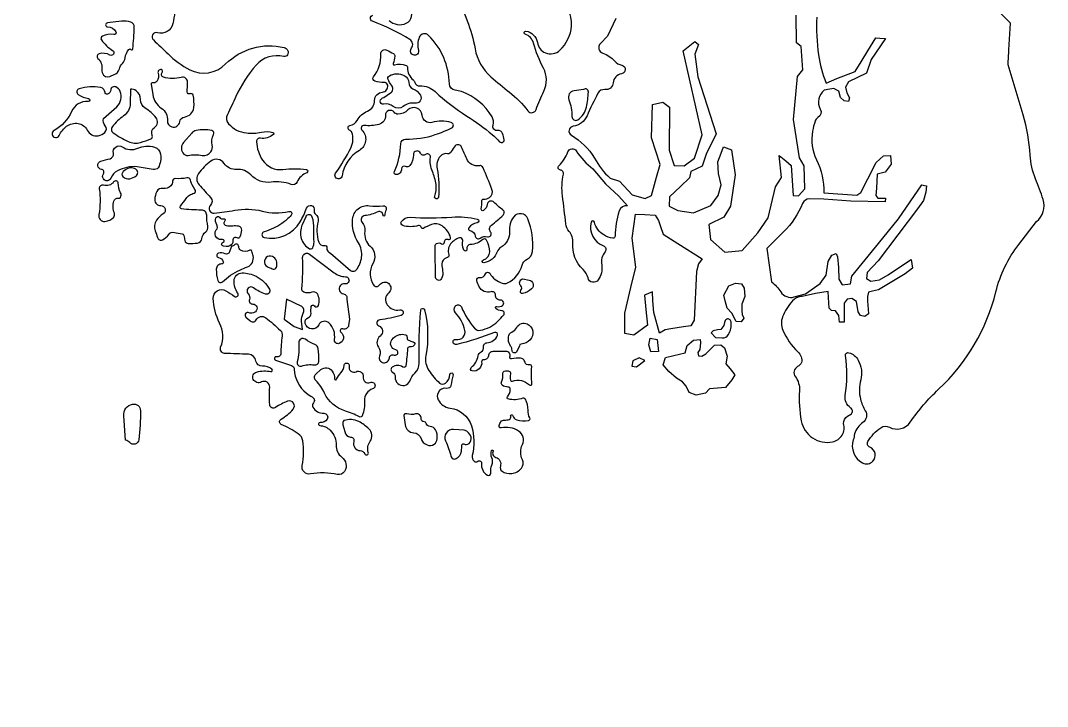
# Model space of a CAD drawing. Header units: millimetres. Extents: x 10675 to 34317, y 7287 to 30799.
# Drawn here: x 31908 to 34317, y 7287 to 8896 of the extents above; entities that cross this region are included whole.
import ezdxf

# ---------------------------------------------------------------- set-up
doc = ezdxf.new("R2010")
doc.units = ezdxf.units.MM
doc.layers.add('dwgmodels.com', color=250, linetype='Continuous')

msp = doc.modelspace()

# ---------------------------------------------------------------- linework, layer by layer
at = {"layer": 'dwgmodels.com'}
for points in [[(14875.3, 28559, 0), (14858.9, 28559, -0.433773)], [(32925.8, 8957, -0.090346), (32974.1, 8829.8, 0.167052), (33011.2, 8764.1, 0.015328), (33054.7, 8727.8, -0.062967), (33098, 8684.1, 0.596203), (33117.4, 8687.2, -0.028969), (33135.3, 8730.3, 0.237954), (33134.5, 8784.3, -0.05257), (33111.3, 8843.1, 0.243016), (33091.6, 8864.3, -0.910043), (33093.3, 8871.1, -0.323633), (33120.3, 8844.1, 0.259462), (33139.3, 8820.2, 0.296847), (33173.1, 8826.4, 0.182105), (33200.5, 8883.2, 0.320934), (33161.8, 8949, -0.925586)], [(32269.3, 8915.5, -0.024319), (32265.2, 8888.9, -0.441216), (32229, 8867.3, 0.800419), (32219.4, 8850.3, -0.012272), (32253.7, 8817.7, 0.077727), (32304.6, 8780.7, 0.325618), (32388.9, 8794, -0.261679), (32526.3, 8832.7, -0.484191), (32534.2, 8815.6, -0.351935), (32525.3, 8811.5, 0.283745), (32460.5, 8791.5, 0.073678), (32413.1, 8717.8, -0.009967), (32392.9, 8675.3, 0.306592), (32395.8, 8653.7, 0.18611), (32437.5, 8632.2, 0.081809), (32472.7, 8634.1, -0.122772), (32499.8, 8633.4, -0.599862), (32500.9, 8628.4, -0.223762), (32470.5, 8620, 0.485983), (32461.2, 8611.6, 0.128254), (32475.6, 8568.5, 0.28684), (32523, 8546.6, -0.063918), (32578.5, 8546.4, -0.772339), (32579.4, 8539.1, 0.194614), (32556.7, 8517.3, -0.396216), (32542.6, 8511.4, 0.12475), (32495.5, 8516.7, -0.244584), (32447.8, 8533.8, 0.228479), (32414.8, 8546.7, -0.267293), (32385.4, 8560.9, 0.42363), (32354.1, 8566.1, 0.075842), (32325.3, 8537.3, 0.353214), (32326.5, 8510.9, 0.003295), (32353.6, 8480.6, -0.393182), (32353.3, 8462.6, 0.693623), (32362.3, 8444.1, 0.024035), (32410.2, 8450.9, -0.110002), (32474.5, 8449, 0.118933), (32537.4, 8448.2, -0.730498), (32542.8, 8439.2, -0.061017), (32520.8, 8419.9, -0.082744), (32479.2, 8400.6, 0.784174), (32479.6, 8387, 0.322256), (32563.6, 8423.6, 0.050238), (32578.8, 8456.2, -0.96521), (32596.7, 8450.6, 0.313827), (32599.9, 8441.6, -0.313609), (32605.8, 8425.4, 0.149043), (32607.3, 8376.3, 0.371933), (32620.5, 8368.5, -0.502497), (32626.3, 8363.1, 0.371766), (32634.9, 8350.6), (32681.8, 8310, 0.425182), (32695.5, 8311.3, 0.137584), (32708, 8340.6, 0.175891), (32700.5, 8374.4, -0.163705), (32686.8, 8430, -0.429812), (32726.2, 8461.6, 0.063939), (32758.1, 8461.4, -0.569503), (32765.4, 8452, 0.068253), (32762.2, 8439.2, -0.956451), (32758.2, 8439.4, 0.556561), (32746.1, 8447.2, -0.082066), (32715.3, 8438.4, 0.607021), (32709.2, 8422.5, -0.224938), (32715.5, 8401.1, 0.256858), (32727.8, 8366.7, -0.35907), (32734.4, 8325.4, 0.285486), (32735.6, 8275.6, 0.546822), (32749.9, 8275.8, -0.464959), (32771.6, 8278.9, -0.452959), (32771.5, 8257.3, 0.389876), (32768.1, 8228.8, 0.293649), (32797.3, 8217.4, -0.954783), (32800.6, 8204, -0.047208), (32750.3, 8194, 0.780856), (32748.3, 8179.9, -0.583622), (32751.4, 8155.9, 0.40669), (32747.3, 8130.1, -0.250677), (32750, 8108.3, 0.483643), (32758.9, 8093.4, 0.429562), (32773.2, 8104.9, -0.515132), (32784.1, 8111.4, 1.109894), (32788, 8123.5, -0.545263), (32778.9, 8147.3, -0.173245), (32796.7, 8159.2, -0.14628), (32810.5, 8158.7, -0.380489), (32814.5, 8151.7, 0.372408), (32817.6, 8146, 0.02771), (32828.5, 8142.6, -0.661989), (32830, 8132.7, -0.152485), (32820.1, 8130.2, 0.408677), (32815.5, 8126.1, -0.007186), (32814, 8107.3, -0.008176), (32811.5, 8086, -0.571559), (32804.6, 8083.1, 0.335501), (32779.5, 8082.8, 0.549735), (32780.6, 8071, -0.306487), (32786.7, 8060, 0.495964), (32808.6, 8039.9, 0.271481), (32820.9, 8050.4, -0.121016), (32832.9, 8069.1, 0.209009), (32842.7, 8092.2, -0.021695), (32846.6, 8216.4, -0.855669), (32855.8, 8217.2, -0.104607), (32858.6, 8109.9, 0.194039), (32865.8, 8074.9, 0.061244), (32890.8, 8045.6, 0.374449), (32904.8, 8045.3, 0.210416), (32915.2, 8065.9, -1.077815), (32922.4, 8065, 0.002447), (32917.4, 8039.9, -0.41319), (32907.5, 8033.2, 0.341299), (32887.3, 8022.8, 0.230938), (32887.5, 8006.6, 0.250418), (32915.3, 7987, -0.294413), (32965.5, 7945.2, -0.13708), (32967.6, 7875.5, 0.279288), (32971.8, 7862.1, 0.372976), (32980.5, 7862, -0.690123), (32989.4, 7857.1, 0.310461), (33003.2, 7829.2, 0.611825), (33011.1, 7834.5, -0.12347), (33013.5, 7853.3, 0.188881), (33013.5, 7870.1, -0.157578), (33012.5, 7887, -1.122118), (33016.4, 7885.5, 0.473519), (33022.5, 7871.3, -0.426239), (33033.4, 7850.4, 0.339427), (33037.3, 7838.9, 0.17804), (33060.2, 7833.5, 0.198321), (33082.9, 7846.2, 0.285362), (33085.1, 7865.7, -0.225006), (33085.1, 7901.3, 0.372471), (33076.3, 7933, 0.210014), (33035.4, 7940.2, -0.602398), (33030.5, 7945.7, -0.046725), (33034.9, 7954.9, -0.284321), (33042.8, 7958.9, 0.09988), (33054.2, 7960.3, 0.423088), (33057.7, 7967.4, -1.056118), (33062.7, 7968.9, 0.270544), (33071.7, 7959.5, 0.105554), (33099.4, 7957.7, 0.521762), (33102.5, 7963.9, -0.137446), (33098.4, 7981.7, 0.143681), (33092.2, 8007.6, 0.362799), (33086.3, 8009.8, -0.15016), (33051.9, 8008.2, -0.53954), (33050.2, 8013.2, 0.148199), (33056.8, 8030.3, 0.437029), (33051.2, 8036.3, -0.157508), (33038, 8040.5, -0.349254), (33036, 8047.5, 0.110541), (33039.6, 8068.1, -0.302737), (33042.6, 8073.1, -0.233377), (33054.6, 8072.9, -0.349629), (33057.4, 8066.7, 0.134395), (33057.6, 8052.1, 0.428832), (33061.6, 8050.1, -0.280594), (33101.5, 8041.4, 0.696998), (33107.5, 8044.3, -0.047894), (33107.1, 8083.6, 0.522849), (33101.2, 8088.5, -0.429777), (33091.3, 8094.4, 0.185023), (33086.6, 8101.6, 0.1331), (33080.7, 8103.8, 0.079847), (33059.7, 8102.4, -0.601409), (33055.8, 8107, 0.528882), (33046.9, 8119.8, 0.005882), (33015.6, 8119.3, 0.177939), (33008.8, 8116.6, 0.199291), (33005.4, 8109.3, -0.43918), (32994.5, 8100.3, 0.495549), (32989.5, 8095.3, -0.505176), (32967.5, 8073.9, -0.644454), (32965.3, 8082.3, 0.175033), (32981.4, 8109.3, -0.228117), (32988.7, 8119.1, 0.327684), (32993.7, 8129.4, -0.444487), (33002, 8140, 0.273574), (33026.7, 8157.2, 0.676143), (33019.9, 8164.3, -0.035548), (32931, 8136, -0.392319), (32922.5, 8140.7, -0.581356), (32929, 8147.8, 0.276902), (32946.4, 8153.5, 0.239827), (32950.3, 8169, 0.129554), (32928.4, 8210.4, -0.366288), (32927.7, 8225.8, -0.57131), (32942, 8224, 0.074195), (32972.5, 8174.5, 0.272374), (32987, 8169.4, 0.143738), (33027, 8190.2, 0.024926), (33041.2, 8205.3, 0.644385), (33036.6, 8215.1, -0.18782), (33022.7, 8220.3, -0.81077), (33025.5, 8225.2, 0.259188), (33038.8, 8227.8, 0.726215), (33033.9, 8239.9, -0.447739), (33021.9, 8251.6, 0.519548), (33011.3, 8259.7, -0.36766), (32983.6, 8271.4, -0.058005), (32978.3, 8286, -0.540871), (32985.2, 8293.3, 0.384125), (32998.5, 8301.5, -0.646204), (33008.5, 8303, 0.169594), (33038, 8279.7, 0.199774), (33050.1, 8280.4, 0.215819), (33084.6, 8322.1, -0.214858), (33096, 8336, 0.260285), (33108.7, 8354.5, 0.116933), (33098.1, 8430.7, 0.585561), (33064.7, 8435.4, 0.184639), (33054.7, 8401.5, -0.289032), (33035.4, 8364.7, 0.174362), (33026.1, 8353.5, -0.267777), (32995, 8327.8, -0.963151), (32993.6, 8334.6, 0.344425), (33008.4, 8353.5, 0.132522), (33001, 8380.8, 0.475487), (32992, 8382.2, -0.174138), (32963.6, 8370.6, 0.464296), (32954.7, 8359.1, -0.630886), (32949.9, 8355.4, -0.214012), (32946.6, 8359.5, -0.093297), (32945.1, 8379.8, 0.534701), (32937.6, 8386.1, 0.160102), (32916.7, 8371.9, 0.244825), (32912.2, 8346.8, -0.457187), (32907.3, 8339, 0.389948), (32896.1, 8324.8, 0.024955), (32898, 8309, -0.158322), (32895.5, 8290.6, -0.782988), (32881.6, 8293.5, -0.007851), (32880.5, 8367.9, -0.285016), (32883.6, 8372.9, -0.26517), (32895.7, 8372.2, 0.628493), (32902.3, 8376.2, -0.599353), (32911.6, 8382.4, 0.667812), (32916.8, 8386.6, 0.170959), (32896.8, 8414.1, 0.245288), (32871.5, 8417.2, 0.037684), (32852.8, 8408.5, -0.529817), (32847.5, 8411.1, 0.46847), (32841, 8415.2, -0.158728), (32804.4, 8415.2, -0.499179), (32801.3, 8424.3, -0.264064), (32821.8, 8434.4, 0.031406), (32919.7, 8434.9, -0.072037), (32979.3, 8430.4, -0.848792), (32978.8, 8421.4, 0.217014), (32959.4, 8410, 0.546655), (32962.2, 8403.3, -0.324729), (32974.6, 8390.2, 0.568259), (32985.8, 8385.5, -0.229536), (33003.6, 8388.8, 0.740827), (33010.6, 8399.9, -0.429447), (33012.3, 8415.7, 0.028432), (33040, 8439.7, 0.46258), (33039.1, 8451.9, -0.038413), (33018.4, 8469.9, 0.613052), (33002.7, 8464.8, -0.19169), (32994.1, 8450.5, -0.685754), (32988.7, 8453.8, 0.059429), (32990, 8473, -0.457528), (32994.3, 8477.2, 0.176106), (33007.9, 8480.8, 0.348252), (33013.7, 8500, 0.006434), (32992.9, 8550.8, 0.353896), (32984.1, 8555.5, -0.355252), (32954.4, 8571.4, 0.001856), (32942.6, 8599, 0.537288), (32927.5, 8601.8, 0.08437), (32918.4, 8588.4, -0.340412), (32909.4, 8583.6, 0.258227), (32892.6, 8577.8, 0.24008), (32884.8, 8548.4, -0.081006), (32888.2, 8481.6, -1.134343), (32879.5, 8483.7, 0.127171), (32882.5, 8511.1, 0.06376), (32873.9, 8541.9, -0.12989), (32869.2, 8575.3, 0.671207), (32857.7, 8581.7, -0.501114), (32846.1, 8584.7, 0.829167), (32829.4, 8581.3, -0.165351), (32821.3, 8556, -0.384411), (32810.5, 8553.9, 0.606651), (32801.5, 8548.3, -0.418661), (32789.6, 8534.7, -0.56354), (32784.8, 8541.5, 0.099511), (32799.8, 8607, -0.410498), (32811, 8617.6, 0.083888), (32880.8, 8628.4, 0.034188), (32919.4, 8644.2, 0.698225), (32918, 8656.9, 0.12366), (32872.8, 8656.9, -0.467301), (32849.9, 8673.6, 0.643893), (32816.5, 8686.1, -0.200405), (32792.9, 8676.4, -0.236307), (32784.3, 8680.7, 0.744751), (32763.8, 8673.3, -0.357543), (32748.5, 8652.4, -0.089097), (32714, 8649.8, 0.702521), (32708.8, 8638.9, -0.486737), (32702.6, 8591.4, 0.223591), (32662.2, 8531.7, -1.26472), (32646.8, 8538, 0.037236), (32682.6, 8596.9, 0.208059), (32684.8, 8633.7, 0.221192), (32679.7, 8638.8, -0.760274), (32680.6, 8649.6, 0.21828), (32697.3, 8661.5, -0.161285), (32722, 8683.6, 0.29636), (32738.5, 8708.6, -0.389699), (32756.6, 8728, 0.443201), (32769.2, 8744.1, 0.383654), (32760.5, 8750.9, -0.093499), (32738.9, 8753.4, -0.526812), (32735.8, 8763.7, 0.184275), (32752.9, 8817.3, -0.581532), (32767.4, 8826.6, -0.003179), (32782.9, 8818.4, -0.316443), (32786, 8812.3, -0.040838), (32782, 8795.1, 0.611129), (32785.4, 8791.7, -0.173816), (32812.4, 8790.8, -0.320748), (32815.8, 8785.5, 0.24374), (32829.1, 8756.7, -0.160243), (32832.9, 8750.9, 0.350016), (32844.5, 8742.6, -0.205424), (32880.7, 8729.2, 0.050484), (32954.5, 8672, -0.034013), (33014.4, 8628.6, -0.040937), (33031.8, 8611.5, 0.748109), (33042.1, 8616.2, 0.043641), (33038.8, 8630.8, 0.368012), (33027.3, 8637.9, -0.555306), (33016.3, 8650.5, 0.214021), (33014, 8670.3, 0.172899), (32942.3, 8729.2, 0.056161), (32927.1, 8732.8, -0.373386), (32913.8, 8747.5, 0.194928), (32865, 8861.2, 0.540133), (32843.1, 8856.6, 0.151805), (32841, 8825.4, -0.742795), (32826.1, 8816.8, -0.385959), (32824.9, 8831.6, 0.443483), (32821.2, 8851.5, 0.051649), (32733.2, 8894.3, -0.774064), (32734.6, 8908.3, -0.235639)], [(32772.5, 8896.3, 0.30909), (32812.5, 8889.5, 0.498027), (32820.3, 8925.1, -0.302981)], [(33775.6, 8904.1, 0.046277), (33779.9, 8815.5, 0.062301), (33797.9, 8749.3), (33823, 8759.9), (33865.8, 8776.3), (33879.7, 8798.8), (33895.7, 8824.7), (33914.6, 8855.2), (33923.6, 8854.7), (33936.9, 8853.8), (33903.1, 8804.5), (33892.6, 8772.6), (33850, 8752.4), (33843.4, 8739.7), (33846.4, 8726.3), (33852.9, 8714.5), (33850, 8706.4), (33840.3, 8707.6), (33831.2, 8715.1), (33827.4, 8730.1), (33823.2, 8732.3), (33815.6, 8736.4), (33806.7, 8734.8), (33793.3, 8732.4, 0.371414), (33784, 8688.2, -0.403751), (33778.6, 8668.2, 0.178636), (33771.9, 8659.9, 0.034308), (33765.9, 8636.7, 0.162443), (33775, 8569.5, -0.119795), (33792.3, 8491.7), (33869.9, 8486.4), (33878.9, 8492.7), (33895.6, 8524.3), (33915.3, 8562.9), (33932.4, 8578.9), (33948.8, 8579.6), (33950.7, 8558.8), (33936.1, 8539.9), (33917.8, 8535.9), (33915.7, 8502.7), (33914.6, 8485.3), (33919.4, 8479.2), (33936.7, 8478.9), (33936.5, 8470.3), (33856.1, 8472), (33792, 8476.7), (33758.7, 8477.4, 0.314271), (33742.6, 8467, -0.100618), (33697.9, 8400), (33658.8, 8361.2), (33669.9, 8282.9, -0.080261), (33691.4, 8259.3, 0.327994), (33722.9, 8247.5), (33749, 8254.9), (33783.8, 8279.1), (33798.2, 8298.8), (33802.8, 8331), (33811.4, 8345.7), (33821.4, 8349.2), (33824.1, 8341.4), (33826.5, 8317), (33827.6, 8289.1), (33835, 8275.6), (33854.8, 8278.3), (33858.3, 8296.1), (33920.8, 8373.2), (33967.5, 8430.7), (34022.6, 8510.3), (34028.2, 8509.1), (34033.4, 8508.1), (34031.8, 8493.7), (34026.3, 8474), (34012, 8453.9), (33919.7, 8332.5), (33894.3, 8304.8), (33892.3, 8290.5), (33902.7, 8284.5), (33923, 8287.7), (33943, 8299.7), (33978.9, 8323.5), (33997.2, 8335.7), (34000.4, 8315.2), (33982.9, 8301.6), (33920.9, 8264), (33906.6, 8260.8), (33897.3, 8258.8), (33894.5, 8248.8), (33894.5, 8237.5), (33896.5, 8219), (33897.3, 8208.2), (33888.9, 8202.1), (33878.4, 8203.8), (33873.2, 8212.6), (33869.2, 8236.7), (33858.3, 8243.9), (33847, 8242.3), (33839.8, 8233.1), (33839.8, 8213.9), (33839.8, 8188.3), (33828.8, 8188.3), (33827.2, 8203.7), (33819.5, 8214.7), (33810.1, 8215.5), (33805.2, 8221.2), (33803.6, 8245.9), (33802.7, 8260), (33773.2, 8255.3), (33741.5, 8248.8, -0.031234), (33740.2, 8248.6, 0.191036), (33718.6, 8238.1, 0.09348), (33695.5, 8200.7, 0.197525), (33696.3, 8169.5, 0.095121), (33731.2, 8118.8, -0.099163), (33739.3, 8106.9, -0.392731), (33730.9, 8084.1, 0.465835), (33725.5, 8060.4, -0.180133), (33735.2, 8027.7, 0.06395), (33739.4, 7956.9, 0.418629), (33812.9, 7907.6, 0.439458), (33838.7, 7950.6, -0.254643), (33847.5, 7967.9), (33857, 7973.1, 0.454493), (33855.1, 7987.7, -0.291089), (33842.7, 8016.2, 0.07527), (33843.2, 8110, -0.552343), (33851.2, 8116.8, -0.190609), (33872.9, 8099.3, -0.195094), (33878.9, 8053.2, 0.123526), (33878.4, 8007.6, 0.078288), (33889.6, 7980.6, -0.393651), (33884, 7953.2, 0.159206), (33864.1, 7926.3, -0.06701), (33861.4, 7912.3, 0.367543), (33883.3, 7858.1, 0.336114), (33907.5, 7862.1, 0.528741), (33900.4, 7895, -0.458168), (33895.8, 7908.3, -0.109227), (33926.1, 7940.9, -0.280122), (33946.2, 7942.1, 0.381084), (33995.3, 7954.1, -0.054783), (34061.6, 8031, 0.145602), (34196, 8259.5, -0.1042), (34249.8, 8370.9), (34291.1, 8424.4, 0.317777), (34307, 8476.1, 0.017855), (34289, 8524.6, -0.083874), (34276.4, 8580.3, 0.059211), (34259.9, 8674.8), (34224.6, 8792.3, -0.000822), (34226.6, 8827.6), (34230.2, 8889.4), (34205.3, 8914.9, 0.001089)], [(33304.1, 8900.8), (33284.9, 8859.6), (33268.1, 8842.3, 0.553513), (33273.8, 8819.2, -0.131375), (33301.8, 8800.8, 0.161258), (33318.4, 8791.3, -0.845169), (33317.7, 8771, 0.357312), (33298.1, 8750, -0.43376), (33278.5, 8733.9, 0.315839), (33262.4, 8725.5, 0.014659), (33236.8, 8672.3, -0.259043), (33204.2, 8647.9, 0.71103), (33200, 8626.8, -0.122201), (33254.3, 8573.5, 0.101019), (33291.4, 8526.3), (33312.6, 8518.9), (33343, 8486.9), (33373.2, 8478.2), (33388.2, 8485.9), (33400.1, 8528.9), (33408.2, 8557.9), (33388.2, 8620.6), (33390.5, 8698.7), (33414.6, 8704.6), (33430.1, 8692.6), (33429.6, 8591.5), (33441.2, 8556), (33464.7, 8555.5), (33489.3, 8573), (33507.3, 8627.6), (33462.4, 8825.1), (33489.6, 8846.4), (33498.5, 8839.5), (33489.4, 8817.2), (33496.9, 8763.7), (33540.1, 8629.9), (33516.4, 8582.6), (33506.9, 8554.4), (33480.6, 8542), (33477, 8526.6), (33456.4, 8507), (33430.2, 8482.2), (33429.6, 8460.2), (33449.7, 8450.4), (33486.3, 8444.7), (33527.5, 8461.7), (33544.5, 8485.4), (33551.2, 8510.6), (33545.5, 8536.9), (33543.5, 8564.7), (33551.2, 8584.7), (33556.9, 8599.6), (33575.7, 8592.4), (33584.7, 8534.3), (33573.4, 8460.7), (33557.4, 8434.4), (33522.5, 8417.5), (33526.6, 8382.5), (33559.9, 8352.6), (33601, 8356.4), (33637.5, 8397.7), (33661.6, 8433), (33678.6, 8505.8), (33692.8, 8527.5), (33687.8, 8579.4), (33702.9, 8566.9), (33715.8, 8556.1), (33720.4, 8485.5), (33732.9, 8484.9), (33747.9, 8501.4), (33745.9, 8555.4), (33735.3, 8573.8), (33721.5, 8663.6), (33730.3, 8764.8), (33742.8, 8780), (33739.2, 8835.4), (33728.6, 8843.8), (33727.5, 8908.8)]]:
    msp.add_lwpolyline(points, format="xyb", dxfattribs=at)
for points in [[(32144.4, 8894.4), (32111.5, 8890.6, 0.931649), (32112, 8881.2, -0.25679), (32131.4, 8869.8, -0.648953), (32126.5, 8862.9, 0.162411), (32099.6, 8859.4, 0.463807), (32097.4, 8850.8, 0.095907), (32123.8, 8825.6, -0.966126), (32117.5, 8814.9, 0.193776), (32091.9, 8817.9, 0.592737), (32089.3, 8807.1, -0.253885), (32098.4, 8781.1, 0.241031), (32102.6, 8768.1, 0.371193), (32122.1, 8766.7, -0.08321), (32127, 8769.2, 0.262153), (32139.6, 8782.6, -0.133744), (32146.6, 8795.3, 0.160786), (32152.9, 8808.2, -0.144958), (32162, 8828.4, -0.463443), (32166.5, 8828.3, 0.665058), (32171, 8829.7, 0.014533), (32174.5, 8880.2, 0.332794), (32166.4, 8892, 0.109395), (32144.4, 8894.4, 1.533988)], [(32213.9, 8746.9), (32217.7, 8722.1, 0.211584), (32238, 8690.4, -0.272914), (32252.4, 8660.9, 0.357329), (32262.4, 8646.6, 0.44979), (32281.2, 8658.6, -0.332837), (32292.5, 8669.6, 0.345517), (32314.2, 8691.6, 0.083327), (32312.6, 8720.8, 0.490275), (32305.4, 8724.2, -0.562484), (32298.9, 8728.2, -0.008396), (32299.4, 8751.1, 0.506024), (32284.9, 8762.7, -0.13789), (32243, 8763.1, -0.555485), (32240, 8773.9, 0.588098), (32237.7, 8780.8, 0.580577), (32230.5, 8772.4, -0.258891), (32227.4, 8753.2, -0.294365), (32217.8, 8749.9, 0.480072), (32213.9, 8746.9, 1.0205)], [(32759.7, 8715.4), (32775.7, 8726, 0.447637), (32778.3, 8744.4, -0.069426), (32769.9, 8757.7, -0.3959), (32773, 8766.5, -0.243406), (32807.9, 8766.8, -0.274621), (32818.4, 8750.3, 0.296796), (32828.3, 8736, -0.166237), (32845.7, 8720.9, -0.290287), (32845.1, 8707.4, -0.284673), (32833, 8702.1, 0.210729), (32805.5, 8694.5, -0.350616), (32782.3, 8694.2, 0.212024), (32759.2, 8700, -0.482571), (32751.8, 8706.6, -0.352186), (32759.7, 8715.4, 7.220858)], [(32102.4, 8665.9), (32133.4, 8693.9, 0.314718), (32141.6, 8729.7, 0.191544), (32131.5, 8740.2, 0.514504), (32119.3, 8733.2, -0.284978), (32111.7, 8723.3, -0.501189), (32105.9, 8727, 0.337475), (32095.7, 8738.6, 0.124171), (32044.9, 8736, 0.627929), (32042.9, 8722.7, 0.11471), (32067.1, 8713.2, -0.961835), (32066.4, 8706.2, 0.313468), (32027.3, 8682.7, -0.161265), (31986.3, 8637.9, 1.356755), (31998.3, 8626.5, -0.11635), (32015.9, 8647.8, -0.202221), (32042.6, 8654.5, -0.244744), (32064, 8638.9, 0.330685), (32089.8, 8625.7, 0.15113), (32105.6, 8633.6, 0.396929), (32106.4, 8649.1, -0.241021), (32102.4, 8665.9, -0.785494)], [(32165.5, 8734.9), (32164.9, 8701.7, -0.235263), (32149.5, 8672.2, 0.066592), (32123.1, 8647.1, 0.426732), (32124.9, 8632.9, 0.051743), (32160.3, 8612.1, 0.179652), (32189.1, 8610.1, 0.025019), (32213.6, 8618.6, 0.426497), (32216.7, 8626.4, -0.367291), (32222.2, 8645.4, 0.439686), (32225.7, 8668, 0.087798), (32200.4, 8690.2, -0.267578), (32189.3, 8710.6, 0.251512), (32178.7, 8731.4, 0.17417), (32165.5, 8734.9, 1.777187)], [(33228.8, 8734.1), (33206.4, 8731.2, 0.490406), (33194.1, 8710.3, -0.099648), (33201.4, 8671, 0.603397), (33215.4, 8663.2, 0.197742), (33235.4, 8692.7, 0.03878), (33240, 8728.2, 0.633735), (33228.8, 8734.1, 2.297116)], [(32309.3, 8631.7), (32290.1, 8609.9, 0.331702), (32288.1, 8585.4, 0.300102), (32300.8, 8579.6, -0.07764), (32334.1, 8579.6, 0.287248), (32354.5, 8588.3, 0.217865), (32357.3, 8603.6, -0.19611), (32360.7, 8628.4, 0.517187), (32356.2, 8638.1, 0.089884), (32319.8, 8638.3, 0.197199), (32309.3, 8631.7, 1.686921)], [(32219.1, 8546.7), (32181.4, 8553, 0.142291), (32134.8, 8543.1, 0.173124), (32119.7, 8526.4, -0.593029), (32102, 8524.5, -0.323836), (32102.2, 8536.4, 0.583375), (32097.8, 8546.6, -0.820244), (32096, 8565.8, -0.009115), (32117.7, 8571.9, 0.407375), (32125.4, 8584.7, -0.677856), (32146.4, 8599.4, 0.256259), (32182.7, 8596.5, -0.178418), (32221.8, 8599.2, -0.296962), (32236.4, 8582.2, -0.152079), (32230.9, 8550.3, -0.258803), (32219.1, 8546.7, 0.544992), (32219.1, 8546.7, 2.005685)], [(33331.4, 8461.4, 0.356574), (33312.2, 8449.3, 0.081382), (33302.8, 8390.2, -0.450707), (33297.6, 8385.6, -0.106262), (33276.2, 8392.9, -0.198273), (33254, 8422.9, 0.782235), (33246.3, 8422.9, 0.377572), (33275.3, 8367.4, -0.504243), (33279.1, 8353.7, 0.210961), (33271.2, 8322.6, -0.200967), (33262.9, 8287.4, -0.639953), (33239.1, 8292.1, 0.145448), (33227.5, 8311.9, -0.229211), (33203.6, 8374.5, 0.203872), (33194.8, 8401.3, -0.153253), (33187.1, 8418.8, 0.004185), (33179.2, 8484.6, -0.083578), (33181.2, 8535.5, 0.435317), (33174.3, 8545.2, -0.621922), (33170.9, 8555.4, 0.110486), (33191.6, 8587.8, -0.619169), (33211.4, 8590, 0.086119), (33250.2, 8548.1), (33280.2, 8513), (33311.1, 8484.1)], [(32153.9, 8545.7), (32148.7, 8541.6, 0.438089), (32147.9, 8529.8, 0.265657), (32164, 8524.9, 0.108736), (32179, 8532, 0.525007), (32178.2, 8547.1, 0.312183), (32153.9, 8545.7, 1.015611)], [(32126.1, 8517.4), (32126.1, 8517.4, -0.335229), (32102.3, 8509.8, 0.552247), (32092.4, 8501.3, -0.079496), (32091.4, 8440.7, 0.490425), (32105.8, 8424.7, 0.192944), (32126.3, 8434.9, 0.285954), (32127.9, 8444, -0.165536), (32126.4, 8472.3, -0.399964), (32137.6, 8478.9, 0.338578), (32142.3, 8481.1, 0.236476), (32142.5, 8491.9, -0.099688), (32136.9, 8514.8, 0.673136), (32126.1, 8517.4, 0.904442)], [(32316.7, 8499.7), (32310.2, 8510.8, -0.056065), (32306.7, 8521.3, 0.410755), (32298.2, 8526.9, -0.070406), (32271, 8525.3, 0.450351), (32264.4, 8518.9, -0.198033), (32260.4, 8508, -0.266221), (32242, 8502.1, 0.346968), (32227.4, 8495, 0.102838), (32222.6, 8475.6, 0.435971), (32236.5, 8461.7, -0.764545), (32242.5, 8442.4, 0.095178), (32226.6, 8427.5, 0.258399), (32223.7, 8402.3, -0.028183), (32228.9, 8387.1, 0.460724), (32240.5, 8381.7, 0.134149), (32255.7, 8394.4, -0.322725), (32268.7, 8399, 0.05371), (32286.8, 8395.8, -0.353024), (32291, 8392, 0.017611), (32293.2, 8379.7, 0.34776), (32301.1, 8373.2, 0.03006), (32322.8, 8374.1, 0.355218), (32333, 8384.2, -0.209954), (32342.2, 8400.5, 0.289706), (32347.1, 8413.2, -0.046784), (32344.4, 8439.6, 0.415552), (32332.1, 8451.5, -0.036894), (32285.3, 8454.3, -0.58878), (32282.7, 8460.7, 0.019726), (32296.3, 8478.6, -0.094459), (32304.3, 8486.3, -0.097219), (32315, 8490.7, 0.577514), (32316.7, 8499.7, 2.863047)], [(32390.4, 8366), (32383.5, 8367, -0.836605), (32383.1, 8376.2, 0.998161), (32381.8, 8382.3, -0.244385), (32368.3, 8386.1, -0.395162), (32367, 8404.8, 0.310842), (32368, 8417.1, -0.198285), (32365.9, 8432.8, -0.621664), (32374.3, 8434.5, 0.299309), (32384.6, 8430.9, -0.804334), (32387.1, 8425.9, 0.638096), (32389.8, 8415, 0.081842), (32405.7, 8414.6, -0.08457), (32418.9, 8414.2, -0.403776), (32425.8, 8404.2, -0.024263), (32422.5, 8388.7, -0.521058), (32415.6, 8386.2, 0.676582), (32405.9, 8379.9, -0.138451), (32405.5, 8375.1, -0.350506), (32390.4, 8366, -1.009995)], [(32576.7, 8435.6), (32568.5, 8417.1, 0.174751), (32566.3, 8384.8, 0.201798), (32585.6, 8360.7, 0.417999), (32593.2, 8363, 0.130657), (32596.2, 8376.3, -0.016776), (32596.1, 8407.7, 0.089325), (32592.1, 8434.9, 0.685285), (32576.7, 8435.6, 0.985014)], [(32403, 8366.6), (32397.8, 8353.1, -0.425965), (32387.5, 8348.8, 0.165164), (32371.9, 8350, 0.797647), (32372.2, 8340, -0.262974), (32383.4, 8330.3, -0.528508), (32379.4, 8324.9, 0.420066), (32366.9, 8312.9, 0.071729), (32370.5, 8286, 0.565581), (32381.6, 8283, -0.084663), (32422, 8310.4, -0.008694), (32440.4, 8318.3, 0.374003), (32453.3, 8344, -0.004561), (32450.6, 8354.9, 0.500308), (32445.8, 8357, -0.280612), (32423.9, 8357.6, -0.25873), (32419.7, 8365.4, 0.721397), (32409, 8369.2, -0.255337), (32403, 8366.6, 4.292388)], [(32495, 8343.5), (32495, 8343.5, 0.703487), (32483.5, 8321.4, 0.179265), (32495.7, 8315.1, 0.76321), (32508.9, 8322.2, 0.411783), (32495, 8343.5, -9.87678)], [(32585.9, 8347.9), (32643.6, 8304.3, 0.157744), (32670, 8295.1, -1.066341), (32668.5, 8278, 1.00177), (32665.1, 8255, -0.476322), (32672.9, 8241.8), (32679.5, 8195.4), (32677.4, 8180.6, -0.478665), (32664, 8172.7, 0.856339), (32659.5, 8164.7, -0.5815), (32655.5, 8138.5, -0.584082), (32644.1, 8147.9, 0.254513), (32631.2, 8186.6, 0.505061), (32607.4, 8182.1, -0.69437), (32575.6, 8185.1, -0.390346), (32583.2, 8199.6, 0.342511), (32589.2, 8209, -0.068925), (32589.9, 8225.3, -0.68419), (32597.1, 8226.7, 0.622367), (32606.6, 8227.7, 0.225096), (32604.2, 8254.6, 0.373681), (32591.2, 8258.9, -0.198325), (32572.1, 8258.9, -0.326893), (32567.6, 8266.3, 0.029323), (32569.5, 8339.8, -0.642801), (32585.9, 8347.9, 36.599823)], [(32436.4, 8200.3), (32445.5, 8192.6, 0.56645), (32460.5, 8193.6, -0.465484), (32482.8, 8198.8, -0.033262), (32517.4, 8169.1, -0.241397), (32521.6, 8156.3, 0.038847), (32518.5, 8114.9, -0.494619), (32508.6, 8107.2, 0.990685), (32506.2, 8098.9, -0.017862), (32543.5, 8086.7, -0.301195), (32549.9, 8077.9, 0.214749), (32578.5, 8021.6, 0.059684), (32592.1, 8013, -0.51143), (32594.7, 7999.2, 0.333624), (32593.5, 7988.9, 0.271932), (32619, 7974.6, -0.600215), (32626.9, 7960.6, -0.288401), (32610.4, 7952.9, 1.024993), (32609.7, 7946, -0.175716), (32634.2, 7935, -0.215337), (32648.1, 7899.8, 0.250954), (32661.3, 7872, -0.386371), (32668, 7838.4, -0.321733), (32651.2, 7831.1, 0.098516), (32588, 7832.3, -0.531852), (32568.4, 7852.4, 0.088502), (32570, 7910, 0.211946), (32559.4, 7926.8, 0.043703), (32519.5, 7948.6, -0.612193), (32518.8, 7960.7, 0.079292), (32547.2, 7984, 0.77654), (32534.4, 8002.8, 0.063159), (32506, 7988.3, -0.58065), (32492.2, 7995, -0.033377), (32492.2, 8035.8, 0.590125), (32473.2, 8048.1, -0.42202), (32453.8, 8054.1, -0.474436), (32461.6, 8071.5, -0.116925), (32495.1, 8072.6, 0.778903), (32497.5, 8077.8, 0.194678), (32475.1, 8085, -0.394598), (32460, 8097.1, 0.361866), (32442.3, 8113, -0.000837), (32386.5, 8115.3, -0.519495), (32377.2, 8129.8, 0.21819), (32374.8, 8186.1, -0.108548), (32359.7, 8244.1, -0.590403), (32389.4, 8262, -0.020069), (32409.8, 8249, 0.838811), (32417.4, 8256.7, -0.162642), (32408.7, 8285.5, -0.404075), (32427.5, 8303.9, -0.118377), (32460.3, 8296.2, -0.156031), (32491.7, 8265.5, -0.676558), (32482.1, 8254.2, -0.08495), (32454.3, 8269.1, 0.921281), (32441.6, 8255.2, -0.270004), (32444.7, 8241.3, 0.512134), (32452.4, 8230.9, -0.726246), (32458.6, 8212.8, -0.274955), (32441.5, 8211, 0.739794), (32436.4, 8200.3, 0.164021)], [(33085.9, 8290.2), (33100.9, 8287.3, -0.62231), (33106.7, 8266.5, -0.125476), (33085.7, 8255.7, -0.757635), (33081.6, 8263.2, 0.41987), (33081.6, 8273.4, -0.575998), (33085.9, 8290.2, -0.288311)], [(32567.9, 8225.3), (32532, 8242.7), (32526.4, 8195.6), (32549.9, 8178.2), (32569, 8171.5), (32567.2, 8190.9, -0.152495), (32571.1, 8209.3, 0.368375), (32567.9, 8225.3, 0.179452)], [(33538.1, 8152.4), (33553.8, 8151.4, 0.279362), (33568.5, 8159.1, 0.171001), (33574.8, 8189.4, 0.481888), (33564.7, 8195.5, 0.325991), (33559.4, 8187.6), (33557.9, 8180.8), (33550.9, 8171.5), (33542.7, 8170.3), (33532.8, 8167.7), (33528.4, 8163.1), (33538.1, 8152.4)], [(33078, 8133.1), (33072.1, 8119.7, -0.821985), (33060.8, 8122.3, 0.168546), (33057.6, 8132.5, -0.285627), (33055.2, 8161, -0.186999), (33060, 8165.2, 0.187487), (33072, 8175.9, -0.404239), (33096.7, 8184.3, -0.514621), (33103.5, 8147.3, -0.179896), (33082.2, 8137.1, 0.347307), (33078, 8133.1, 0.071711)], [(32561, 8139.1), (32560.3, 8117.4, -0.066481), (32556.7, 8095.5, 0.613162), (32567.1, 8085.5, -0.123685), (32596.7, 8088.1, 0.462719), (32607.6, 8097.4, 0.02054), (32606.3, 8126.2, 0.299903), (32598.5, 8136.1, -0.088043), (32575.9, 8148.2, 0.698545), (32561, 8139.1, 10.080858)], [(32600.6, 8066.7), (32612.4, 8077.1, -0.45279), (32639.2, 8073.7, -0.157741), (32644.3, 8055.8, 0.817301), (32649.3, 8054.6, -0.081233), (32659.4, 8069.5, 0.179643), (32666.8, 8086.9, -1.093742), (32678.6, 8085.3, 0.624806), (32694.8, 8072.2, -0.596843), (32711.4, 8059.9, 0.586858), (32727.9, 8047.2, -1.049449), (32733.7, 8031.9, 0.343952), (32714.8, 8004, -0.10921), (32709.4, 7968.9, -0.443572), (32702.8, 7966.4, 0.041721), (32668.2, 7980.5, -0.210239), (32621, 8021.6, 0.0812), (32600.3, 8051.7, -0.414605), (32600.6, 8066.7, -0.690552)], [(32154.3, 7911.9), (32149.9, 7968.9, -0.380787), (32170.6, 7996.1, -0.471532), (32189.1, 7980.8, -0.030519), (32185, 7912.6, -0.639619), (32163.9, 7905.8, 0.131911), (32154.3, 7911.9, -8.512414)], [(32664.1, 7947.3), (32668.6, 7931.7, 0.369094), (32682, 7918.9, -0.484483), (32689.7, 7908, 0.480792), (32704.4, 7887, -0.269798), (32715.1, 7879.7, 0.915758), (32723.6, 7882.9, -0.225477), (32728, 7909, 0.372038), (32725, 7938.4, 0.069555), (32701.1, 7955.3, 0.214037), (32666.5, 7957.4, 0.310496), (32664.1, 7947.3, 0.153208)], [(32806.7, 7969.7), (32810, 7947.5, 0.354452), (32830.1, 7929, -0.311739), (32847.4, 7915.5, 0.225054), (32861.4, 7900.3, 0.258282), (32878.2, 7902.4, 0.21446), (32885.4, 7914.8, 0.14274), (32881.4, 7935.9, 0.284229), (32868.8, 7943.6, -0.355163), (32859.5, 7951.1, 0.353814), (32854.8, 7954.9, -0.433003), (32847.5, 7962.7, 0.517333), (32834.7, 7973.1, -0.149288), (32813.9, 7973.5, 0.42635), (32806.7, 7969.7, 1)], [(32948.9, 7935.2), (32923.8, 7936.8, 0.271197), (32906.2, 7928, 0.259735), (32904.9, 7910.1, -0.051293), (32917.5, 7874.1, 0.483738), (32930.1, 7868.3, 0.25588), (32942.2, 7885.8, 0.009533), (32943.4, 7900.4, -0.558479), (32947.9, 7902.7, 0.33033), (32960.3, 7904, 0.272349), (32964.7, 7918.7, 0.271511), (32948.9, 7935.2, 2.407697)]]:
    msp.add_lwpolyline(points, format="xyb", close=True, dxfattribs=at)
for points in [[(33350.8, 8442.1), (33372.6, 8440.9), (33397, 8439.5), (33404.7, 8427), (33409.3, 8413.1), (33415.3, 8395), (33450.1, 8373.1), (33507.1, 8337.2), (33498.3, 8325.2), (33494, 8307.4), (33488.2, 8192.8), (33480.7, 8180.1), (33463.1, 8177.2), (33433.7, 8172.4), (33419.9, 8170.2), (33407, 8163), (33393.3, 8211.4), (33391.5, 8238.6), (33390.2, 8259.4), (33372, 8251.9), (33375.1, 8218.2), (33378.6, 8181.2), (33346.9, 8158.1), (33325.8, 8162), (33325.8, 8209.6), (33339.9, 8269.8), (33351.1, 8317.5), (33342.7, 8385.4), (33350.8, 8442.1)], [(33576.7, 8209.2), (33565.3, 8221.2), (33560.9, 8238.5), (33557.6, 8251.7), (33569.1, 8273.3), (33584.8, 8279.8), (33599, 8278.2), (33605.5, 8268.4), (33607.2, 8248.3), (33599.6, 8230.5), (33600.3, 8215.2), (33600.7, 8206.2), (33604.8, 8197.8), (33598.3, 8188.9), (33586.7, 8190.3), (33576.7, 8209.2)], [(33386.8, 8118.5), (33381.8, 8135.4), (33385.1, 8151.2), (33401.2, 8147.7), (33404.3, 8119.6), (33386.8, 8118.5)], [(33561.3, 8035.3), (33524.3, 8032.1), (33515.1, 8021.6), (33492.9, 8016.8), (33476.1, 8023.5), (33469.4, 8038.3), (33460.8, 8048.5), (33446.9, 8056.7), (33428.8, 8072.9), (33415.4, 8088.7), (33420.8, 8105.7), (33440.8, 8110.3), (33467.4, 8116.4), (33471.5, 8133.3), (33486.4, 8146.1), (33502.1, 8147.7), (33502.8, 8140.9), (33501.1, 8124.5), (33496.7, 8117.4), (33498.1, 8109.5), (33506.4, 8108.7), (33515.3, 8114.3), (33536.1, 8134.6), (33550.6, 8135.6), (33559.5, 8128.4), (33565.2, 8108.6), (33562.1, 8091), (33572.5, 8078.6), (33583.8, 8065), (33576.6, 8052.8), (33561.3, 8035.3)], [(33359.2, 8104.4), (33343.9, 8097.6), (33342.2, 8085.2), (33352.6, 8083.8), (33372.2, 8098.2), (33359.2, 8104.4)]]:
    msp.add_lwpolyline(points, close=True, dxfattribs=at)

doc.saveas('drawing.dxf')
